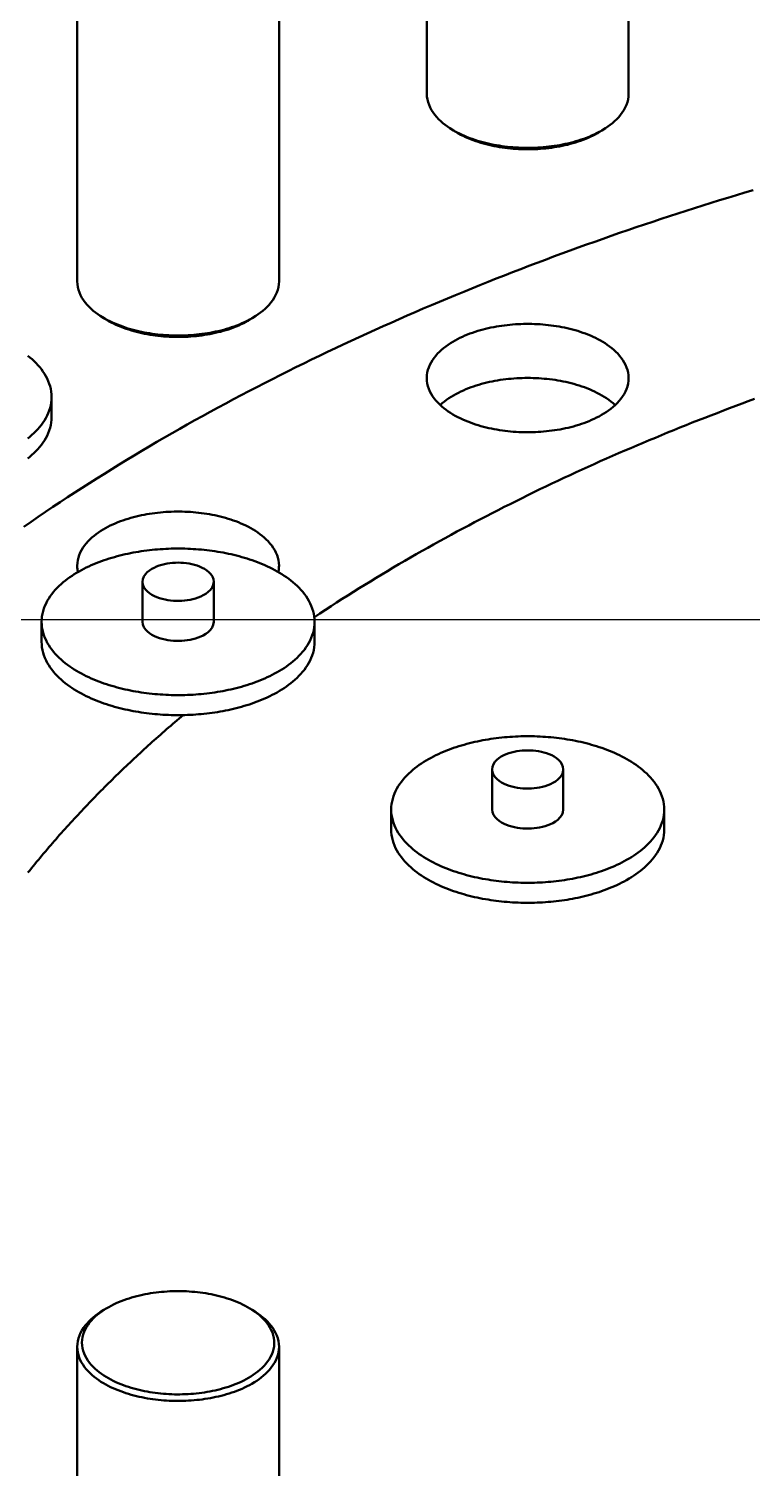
# Model space of a CAD drawing. Header units: millimetres. Extents: x 0 to 841, y 0 to 594.
# Drawn here: x 252.8 to 284.7, y 371.8 to 435.3 of the extents above; entities that cross this region are included whole.
import ezdxf

# ---------------------------------------------------------------- set-up
doc = ezdxf.new("R2010")
doc.units = ezdxf.units.MM
doc.layers.add('COTA', color=7, linetype='CONTINUOUS', lineweight=25)
doc.layers.add('VIS', color=7, linetype='CONTINUOUS', lineweight=50)

msp = doc.modelspace()

# ---------------------------------------------------------------- linework, layer by layer
at = {"layer": 'COTA'}
msp.add_line((323.043, 409.209), (228.697, 409.209), dxfattribs=at)
at = {"layer": 'VIS'}
for points in [[(270.352, 450.604), (270.352, 432.411)], [(279.249, 450.604), (279.249, 432.411)], [(254.936, 442.328), (254.936, 424.135)], [(263.834, 442.328), (263.834, 424.135)], [(270.352, 432.411), (270.358, 432.284), (270.376, 432.159), (270.407, 432.035), (270.449, 431.915), (270.5, 431.799), (270.561, 431.687), (270.629, 431.58), (270.705, 431.478), (270.787, 431.381), (270.874, 431.288), (270.966, 431.2), (271.061, 431.117), (271.161, 431.037), (271.263, 430.962), (271.369, 430.891)], [(278.232, 430.891), (278.338, 430.962), (278.44, 431.037), (278.54, 431.117), (278.635, 431.2), (278.727, 431.288), (278.814, 431.381), (278.896, 431.478), (278.972, 431.58), (279.04, 431.687), (279.101, 431.799), (279.152, 431.915), (279.194, 432.035), (279.225, 432.159), (279.243, 432.284), (279.249, 432.411)], [(271.369, 430.891), (271.472, 430.826), (271.578, 430.765), (271.685, 430.706), (271.794, 430.651), (271.904, 430.598), (272.016, 430.548), (272.128, 430.501), (272.242, 430.457), (272.357, 430.415), (272.472, 430.376), (272.589, 430.339), (272.706, 430.304), (272.824, 430.271), (272.942, 430.241), (273.061, 430.213), (273.18, 430.187), (273.3, 430.163), (273.42, 430.14), (273.54, 430.12), (273.661, 430.102), (273.782, 430.086), (273.903, 430.072), (274.025, 430.059), (274.147, 430.048), (274.268, 430.04), (274.39, 430.033), (274.512, 430.028), (274.634, 430.024), (274.757, 430.023), (274.879, 430.023), (275.001, 430.025), (275.123, 430.029), (275.245, 430.035), (275.367, 430.042), (275.489, 430.051), (275.61, 430.062), (275.732, 430.075), (275.853, 430.09), (275.974, 430.107), (276.095, 430.126), (276.215, 430.146), (276.335, 430.169), (276.455, 430.194), (276.574, 430.22), (276.692, 430.249), (276.811, 430.28), (276.928, 430.313), (277.045, 430.349), (277.161, 430.387), (277.277, 430.427), (277.391, 430.469), (277.505, 430.514), (277.617, 430.562), (277.728, 430.613), (277.838, 430.666), (277.946, 430.722)], [(271.53, 430.786), (271.369, 430.891)], [(271.452, 430.839), (271.465, 430.83), (271.478, 430.821), (271.491, 430.812), (271.504, 430.803), (271.517, 430.795), (271.53, 430.786)], [(271.53, 430.786), (271.632, 430.722), (271.737, 430.661), (271.843, 430.604), (271.951, 430.549), (272.06, 430.498), (272.17, 430.449), (272.282, 430.403), (272.395, 430.36), (272.508, 430.32), (272.623, 430.282), (272.738, 430.246), (272.854, 430.212), (272.971, 430.181), (273.088, 430.152), (273.206, 430.126), (273.324, 430.101), (273.442, 430.078), (273.561, 430.058), (273.681, 430.039), (273.8, 430.023), (273.92, 430.008), (274.04, 429.995), (274.16, 429.984), (274.281, 429.976), (274.401, 429.968), (274.522, 429.963), (274.642, 429.96), (274.763, 429.958), (274.884, 429.959), (275.004, 429.961), (275.125, 429.965), (275.246, 429.971), (275.366, 429.979), (275.486, 429.988), (275.606, 430), (275.726, 430.013), (275.846, 430.029), (275.966, 430.046), (276.085, 430.065), (276.203, 430.087), (276.322, 430.11), (276.44, 430.135), (276.557, 430.163), (276.674, 430.193), (276.791, 430.225), (276.906, 430.259), (277.021, 430.296), (277.136, 430.335), (277.249, 430.376), (277.361, 430.42), (277.473, 430.467), (277.583, 430.517), (277.691, 430.569), (277.798, 430.625)], [(277.798, 430.625), (277.845, 430.65), (277.891, 430.676), (277.936, 430.703), (277.982, 430.73), (278.026, 430.758), (278.071, 430.786)], [(277.946, 430.722), (277.995, 430.749), (278.043, 430.776), (278.091, 430.804), (278.139, 430.832), (278.186, 430.861), (278.232, 430.891)], [(278.071, 430.786), (278.232, 430.891)], [(278.071, 430.786), (278.084, 430.795), (278.097, 430.803), (278.11, 430.812), (278.123, 430.821), (278.136, 430.83), (278.149, 430.839)], [(284.742, 428.159), (284.372, 428.048), (284.001, 427.937), (283.632, 427.824), (283.262, 427.71), (282.893, 427.596), (282.524, 427.48), (282.155, 427.363), (281.787, 427.246), (281.419, 427.127), (281.052, 427.007), (280.684, 426.887), (280.317, 426.765), (279.951, 426.642), (279.584, 426.519), (279.218, 426.394), (278.853, 426.268), (278.487, 426.141), (278.123, 426.014), (277.758, 425.885), (277.394, 425.755), (277.03, 425.624), (276.667, 425.492), (276.304, 425.359), (275.941, 425.225), (275.579, 425.09), (275.217, 424.954), (274.856, 424.816), (274.495, 424.678), (274.134, 424.538), (273.774, 424.398), (273.414, 424.256), (273.055, 424.113), (272.696, 423.97), (272.338, 423.825), (271.98, 423.679), (271.622, 423.531), (271.265, 423.383), (270.908, 423.234), (270.552, 423.083), (270.197, 422.931), (269.842, 422.779), (269.487, 422.624), (269.133, 422.469), (268.779, 422.313), (268.426, 422.155), (268.074, 421.997), (267.722, 421.837), (267.37, 421.676), (267.019, 421.514), (266.669, 421.35), (266.319, 421.186), (265.97, 421.02), (265.621, 420.853), (265.273, 420.684), (264.926, 420.515), (264.579, 420.344), (264.232, 420.172), (263.887, 419.999), (263.542, 419.824), (263.197, 419.649), (262.854, 419.471), (262.511, 419.293), (262.168, 419.114), (261.827, 418.933), (261.486, 418.75), (261.145, 418.567), (260.806, 418.382), (260.467, 418.196), (260.129, 418.008), (259.791, 417.82), (259.455, 417.63), (259.119, 417.438), (258.784, 417.245), (258.45, 417.051), (258.116, 416.855), (257.783, 416.658), (257.452, 416.46), (257.121, 416.26), (256.79, 416.059), (256.461, 415.856), (256.133, 415.652), (255.805, 415.447), (255.479, 415.24), (255.153, 415.032), (254.828, 414.822), (254.504, 414.611), (254.182, 414.398), (253.86, 414.184), (253.539, 413.968), (253.219, 413.751), (252.9, 413.532), (252.582, 413.312)], [(254.936, 424.135), (254.943, 424.008), (254.961, 423.882), (254.992, 423.759), (255.033, 423.639), (255.085, 423.523), (255.146, 423.411), (255.214, 423.304), (255.29, 423.202), (255.372, 423.104), (255.459, 423.012), (255.55, 422.924), (255.646, 422.84), (255.746, 422.761), (255.848, 422.686), (255.953, 422.615)], [(262.817, 422.615), (262.922, 422.686), (263.025, 422.761), (263.124, 422.84), (263.22, 422.924), (263.312, 423.012), (263.399, 423.104), (263.481, 423.202), (263.556, 423.304), (263.625, 423.411), (263.686, 423.523), (263.737, 423.639), (263.779, 423.759), (263.809, 423.882), (263.828, 424.008), (263.834, 424.135)], [(255.953, 422.615), (256.057, 422.55), (256.162, 422.488), (256.27, 422.43), (256.378, 422.374), (256.489, 422.322), (256.6, 422.272), (256.713, 422.225), (256.827, 422.181), (256.941, 422.139), (257.057, 422.099), (257.173, 422.062), (257.291, 422.027), (257.408, 421.995), (257.527, 421.965), (257.645, 421.936), (257.765, 421.91), (257.884, 421.886), (258.005, 421.864), (258.125, 421.844), (258.246, 421.826), (258.367, 421.81), (258.488, 421.795), (258.61, 421.783), (258.731, 421.772), (258.853, 421.763), (258.975, 421.756), (259.097, 421.751), (259.219, 421.748), (259.341, 421.746), (259.463, 421.747), (259.586, 421.749), (259.708, 421.752), (259.83, 421.758), (259.952, 421.766), (260.073, 421.775), (260.195, 421.786), (260.316, 421.799), (260.438, 421.814), (260.559, 421.831), (260.679, 421.849), (260.8, 421.87), (260.92, 421.893), (261.039, 421.917), (261.158, 421.944), (261.277, 421.973), (261.395, 422.004), (261.513, 422.037), (261.63, 422.072), (261.746, 422.11), (261.861, 422.15), (261.976, 422.193), (262.089, 422.238), (262.202, 422.286), (262.313, 422.336), (262.423, 422.39), (262.531, 422.446)], [(256.115, 422.51), (255.953, 422.615)], [(256.037, 422.562), (256.05, 422.553), (256.063, 422.544), (256.076, 422.536), (256.089, 422.527), (256.102, 422.518), (256.115, 422.51)], [(256.115, 422.51), (256.217, 422.446), (256.322, 422.385), (256.428, 422.327), (256.535, 422.273), (256.645, 422.221), (256.755, 422.173), (256.867, 422.127), (256.979, 422.084), (257.093, 422.043), (257.208, 422.005), (257.323, 421.969), (257.439, 421.936), (257.555, 421.905), (257.673, 421.876), (257.79, 421.849), (257.909, 421.824), (258.027, 421.802), (258.146, 421.781), (258.265, 421.763), (258.385, 421.746), (258.505, 421.732), (258.625, 421.719), (258.745, 421.708), (258.865, 421.699), (258.986, 421.692), (259.106, 421.687), (259.227, 421.684), (259.348, 421.682), (259.468, 421.682), (259.589, 421.685), (259.71, 421.689), (259.83, 421.695), (259.951, 421.702), (260.071, 421.712), (260.191, 421.723), (260.311, 421.737), (260.431, 421.752), (260.55, 421.77), (260.669, 421.789), (260.788, 421.81), (260.907, 421.834), (261.025, 421.859), (261.142, 421.887), (261.259, 421.916), (261.375, 421.948), (261.491, 421.983), (261.606, 422.019), (261.72, 422.058), (261.834, 422.1), (261.946, 422.144), (262.057, 422.191), (262.167, 422.241), (262.276, 422.293), (262.383, 422.349)], [(262.383, 422.349), (262.429, 422.374), (262.475, 422.4), (262.521, 422.426), (262.566, 422.453), (262.611, 422.481), (262.656, 422.51)], [(262.531, 422.446), (262.58, 422.472), (262.628, 422.499), (262.676, 422.527), (262.723, 422.556), (262.77, 422.585), (262.817, 422.615)], [(262.656, 422.51), (262.817, 422.615)], [(262.656, 422.51), (262.669, 422.518), (262.682, 422.527), (262.695, 422.536), (262.708, 422.544), (262.721, 422.553), (262.734, 422.562)], [(270.352, 419.87), (270.357, 419.991), (270.374, 420.111), (270.402, 420.228), (270.439, 420.343), (270.486, 420.454), (270.542, 420.561), (270.604, 420.664), (270.674, 420.763), (270.749, 420.857), (270.829, 420.947), (270.914, 421.033), (271.003, 421.115), (271.095, 421.193), (271.191, 421.267), (271.289, 421.337), (271.389, 421.404), (271.492, 421.467), (271.597, 421.528), (271.703, 421.585), (271.811, 421.639), (271.92, 421.691), (272.03, 421.74), (272.142, 421.786), (272.254, 421.829), (272.368, 421.87), (272.482, 421.909), (272.597, 421.946), (272.713, 421.98), (272.83, 422.012), (272.946, 422.042), (273.064, 422.07), (273.182, 422.095), (273.3, 422.119), (273.419, 422.141), (273.538, 422.161), (273.657, 422.179), (273.777, 422.195), (273.897, 422.209), (274.017, 422.222), (274.137, 422.232), (274.258, 422.241), (274.378, 422.248), (274.499, 422.254), (274.619, 422.257), (274.74, 422.259), (274.861, 422.259), (274.982, 422.257), (275.102, 422.254), (275.223, 422.248), (275.343, 422.241), (275.464, 422.232), (275.584, 422.222), (275.704, 422.209), (275.824, 422.195), (275.944, 422.179), (276.063, 422.161), (276.182, 422.141), (276.301, 422.119), (276.419, 422.095), (276.537, 422.07), (276.655, 422.042), (276.771, 422.012), (276.888, 421.98), (277.004, 421.946), (277.119, 421.909), (277.233, 421.87), (277.347, 421.829), (277.459, 421.786), (277.571, 421.74), (277.681, 421.691), (277.79, 421.639), (277.898, 421.585), (278.004, 421.528), (278.109, 421.467), (278.212, 421.404), (278.312, 421.337), (278.41, 421.267), (278.506, 421.193), (278.598, 421.115), (278.687, 421.033), (278.772, 420.947), (278.852, 420.857), (278.927, 420.763), (278.997, 420.664), (279.059, 420.561), (279.115, 420.454), (279.162, 420.343), (279.199, 420.228), (279.227, 420.111), (279.244, 419.991), (279.249, 419.87)], [(253.806, 419.03), (253.802, 419.151), (253.789, 419.271), (253.768, 419.39), (253.74, 419.507), (253.704, 419.622), (253.661, 419.735), (253.611, 419.845), (253.555, 419.953), (253.494, 420.057), (253.427, 420.158), (253.356, 420.255), (253.281, 420.35), (253.202, 420.441), (253.119, 420.529), (253.033, 420.614), (252.944, 420.696), (252.853, 420.775), (252.759, 420.851)], [(277.946, 418.181), (277.839, 418.125), (277.729, 418.072), (277.619, 418.022), (277.507, 417.975), (277.394, 417.93), (277.28, 417.887), (277.166, 417.847), (277.05, 417.81), (276.934, 417.774), (276.817, 417.741), (276.699, 417.71), (276.581, 417.682), (276.463, 417.655), (276.344, 417.63), (276.225, 417.607), (276.105, 417.587), (275.985, 417.568), (275.865, 417.551), (275.744, 417.536), (275.623, 417.523), (275.502, 417.512), (275.381, 417.502), (275.26, 417.495), (275.139, 417.489), (275.017, 417.485), (274.896, 417.482), (274.774, 417.482), (274.653, 417.483), (274.531, 417.486), (274.41, 417.491), (274.289, 417.498), (274.167, 417.506), (274.046, 417.516), (273.926, 417.528), (273.805, 417.542), (273.684, 417.558), (273.564, 417.576), (273.444, 417.595), (273.325, 417.617), (273.206, 417.641), (273.087, 417.666), (272.969, 417.694), (272.851, 417.723), (272.734, 417.755), (272.617, 417.789), (272.501, 417.826), (272.386, 417.864), (272.271, 417.905), (272.158, 417.949), (272.046, 417.995), (271.934, 418.044), (271.824, 418.095), (271.716, 418.149), (271.609, 418.207), (271.503, 418.267), (271.4, 418.33), (271.298, 418.397), (271.199, 418.468), (271.103, 418.542), (271.01, 418.62), (270.92, 418.702), (270.835, 418.788), (270.753, 418.878), (270.677, 418.973), (270.607, 419.072), (270.544, 419.176), (270.488, 419.284), (270.44, 419.395), (270.402, 419.511), (270.374, 419.629), (270.357, 419.749), (270.352, 419.87)], [(270.945, 418.678), (271.036, 418.759), (271.13, 418.836), (271.227, 418.909), (271.326, 418.978), (271.428, 419.044), (271.532, 419.106), (271.637, 419.166), (271.745, 419.222), (271.853, 419.275), (271.964, 419.326), (272.075, 419.374), (272.187, 419.419), (272.301, 419.462), (272.415, 419.502), (272.53, 419.54), (272.646, 419.576), (272.763, 419.609), (272.88, 419.641), (272.998, 419.67), (273.116, 419.697), (273.234, 419.722), (273.353, 419.745), (273.473, 419.766), (273.593, 419.785), (273.713, 419.802), (273.833, 419.817), (273.953, 419.831), (274.074, 419.843), (274.195, 419.852), (274.316, 419.86), (274.437, 419.867), (274.558, 419.871), (274.679, 419.874), (274.8, 419.875), (274.922, 419.874), (275.043, 419.871), (275.164, 419.867), (275.285, 419.86), (275.406, 419.852), (275.527, 419.843), (275.648, 419.831), (275.768, 419.817), (275.888, 419.802), (276.008, 419.785), (276.128, 419.766), (276.248, 419.745), (276.367, 419.722), (276.485, 419.697), (276.603, 419.67), (276.721, 419.641), (276.838, 419.609), (276.955, 419.576), (277.071, 419.54), (277.186, 419.502), (277.3, 419.462), (277.414, 419.419), (277.526, 419.374), (277.637, 419.326), (277.748, 419.275), (277.856, 419.222), (277.964, 419.166), (278.069, 419.106), (278.173, 419.044), (278.275, 418.978), (278.374, 418.909), (278.471, 418.836), (278.565, 418.759), (278.656, 418.678)], [(279.249, 419.87), (279.243, 419.746), (279.226, 419.623), (279.196, 419.502), (279.156, 419.385), (279.107, 419.271), (279.049, 419.161), (278.982, 419.055), (278.909, 418.955), (278.831, 418.859), (278.746, 418.767), (278.657, 418.68), (278.565, 418.597), (278.468, 418.518), (278.369, 418.444), (278.267, 418.373), (278.162, 418.306), (278.055, 418.242), (277.946, 418.181)], [(252.754, 417.205), (252.848, 417.281), (252.94, 417.36), (253.029, 417.442), (253.116, 417.527), (253.199, 417.615), (253.278, 417.707), (253.354, 417.801), (253.426, 417.899), (253.492, 418), (253.554, 418.105), (253.61, 418.212), (253.66, 418.322), (253.703, 418.436), (253.74, 418.551), (253.768, 418.669), (253.789, 418.788), (253.802, 418.909), (253.806, 419.03)], [(253.806, 419.03), (253.806, 418.147)], [(284.803, 418.947), (284.527, 418.846), (284.252, 418.744), (283.977, 418.641), (283.702, 418.538), (283.428, 418.434), (283.154, 418.329), (282.88, 418.224), (282.607, 418.118), (282.333, 418.011), (282.06, 417.903), (281.788, 417.795), (281.515, 417.685), (281.243, 417.575), (280.972, 417.465), (280.7, 417.353), (280.429, 417.241), (280.158, 417.128), (279.888, 417.015), (279.617, 416.9), (279.347, 416.785), (279.078, 416.669), (278.809, 416.553), (278.54, 416.435), (278.271, 416.317), (278.003, 416.198), (277.735, 416.078), (277.468, 415.957), (277.201, 415.836), (276.934, 415.714), (276.667, 415.591), (276.401, 415.467), (276.136, 415.342), (275.87, 415.217), (275.606, 415.091), (275.341, 414.964), (275.077, 414.836), (274.813, 414.707), (274.55, 414.577), (274.287, 414.447), (274.025, 414.316), (273.763, 414.184), (273.501, 414.051), (273.24, 413.917), (272.979, 413.783), (272.719, 413.647), (272.459, 413.511), (272.199, 413.374), (271.94, 413.236), (271.682, 413.097), (271.424, 412.957), (271.166, 412.816), (270.909, 412.675), (270.653, 412.532), (270.397, 412.389), (270.141, 412.245), (269.886, 412.1), (269.632, 411.954), (269.378, 411.807), (269.124, 411.659), (268.871, 411.51), (268.619, 411.36), (268.367, 411.21), (268.116, 411.058), (267.865, 410.905), (267.615, 410.752), (267.366, 410.598), (267.117, 410.442), (266.869, 410.286), (266.621, 410.128), (266.374, 409.97), (266.127, 409.811), (265.882, 409.651), (265.636, 409.489), (265.392, 409.327)], [(284.803, 418.947), (284.527, 418.846), (284.252, 418.744), (283.977, 418.641), (283.702, 418.538), (283.428, 418.434), (283.154, 418.329), (282.88, 418.224), (282.607, 418.118), (282.333, 418.011), (282.06, 417.903), (281.788, 417.795), (281.515, 417.685), (281.243, 417.575), (280.972, 417.465), (280.7, 417.353), (280.429, 417.241), (280.158, 417.128), (279.888, 417.015), (279.617, 416.9), (279.347, 416.785), (279.078, 416.669), (278.809, 416.553), (278.54, 416.435), (278.271, 416.317), (278.003, 416.198), (277.735, 416.078), (277.468, 415.957), (277.201, 415.836), (276.934, 415.714), (276.667, 415.591), (276.401, 415.467), (276.136, 415.342), (275.87, 415.217), (275.606, 415.091), (275.341, 414.964), (275.077, 414.836), (274.813, 414.707), (274.55, 414.577), (274.287, 414.447), (274.025, 414.316), (273.763, 414.184), (273.501, 414.051), (273.24, 413.917), (272.979, 413.783), (272.719, 413.647), (272.459, 413.511), (272.199, 413.374), (271.94, 413.236), (271.682, 413.097), (271.424, 412.957), (271.166, 412.816), (270.909, 412.675), (270.653, 412.532), (270.397, 412.389), (270.141, 412.245), (269.886, 412.1), (269.632, 411.954), (269.378, 411.807), (269.124, 411.659), (268.871, 411.51), (268.619, 411.36), (268.367, 411.21), (268.116, 411.058), (267.865, 410.905), (267.615, 410.752), (267.366, 410.598), (267.117, 410.442), (266.869, 410.286), (266.621, 410.128), (266.374, 409.97), (266.127, 409.811), (265.882, 409.651), (265.636, 409.489), (265.392, 409.327)], [(252.754, 416.322), (252.848, 416.398), (252.94, 416.477), (253.029, 416.559), (253.116, 416.644), (253.199, 416.732), (253.278, 416.824), (253.354, 416.918), (253.426, 417.016), (253.492, 417.117), (253.554, 417.221), (253.61, 417.329), (253.66, 417.439), (253.703, 417.552), (253.74, 417.668), (253.768, 417.786), (253.789, 417.905), (253.802, 418.026), (253.806, 418.147)], [(254.936, 411.594), (254.942, 411.715), (254.959, 411.834), (254.986, 411.952), (255.024, 412.066), (255.071, 412.177), (255.126, 412.285), (255.189, 412.388), (255.258, 412.487), (255.334, 412.581), (255.414, 412.671), (255.499, 412.757), (255.588, 412.839), (255.68, 412.916), (255.775, 412.99), (255.874, 413.061), (255.974, 413.128), (256.077, 413.191), (256.181, 413.251), (256.288, 413.309), (256.395, 413.363), (256.505, 413.414), (256.615, 413.463), (256.727, 413.509), (256.839, 413.553), (256.953, 413.594), (257.067, 413.633), (257.182, 413.669), (257.298, 413.703), (257.414, 413.736), (257.531, 413.765), (257.649, 413.793), (257.767, 413.819), (257.885, 413.843), (258.004, 413.865), (258.123, 413.885), (258.242, 413.903), (258.362, 413.919), (258.482, 413.933), (258.602, 413.945), (258.722, 413.956), (258.842, 413.965), (258.963, 413.972), (259.083, 413.977), (259.204, 413.981), (259.325, 413.983), (259.446, 413.983), (259.566, 413.981), (259.687, 413.977), (259.808, 413.972), (259.928, 413.965), (260.048, 413.956), (260.169, 413.945), (260.289, 413.933), (260.409, 413.919), (260.528, 413.903), (260.648, 413.885), (260.767, 413.865), (260.886, 413.843), (261.004, 413.819), (261.122, 413.793), (261.239, 413.765), (261.356, 413.736), (261.473, 413.703), (261.588, 413.669), (261.703, 413.633), (261.818, 413.594), (261.931, 413.553), (262.044, 413.509), (262.155, 413.463), (262.266, 413.414), (262.375, 413.363), (262.483, 413.309), (262.589, 413.251), (262.694, 413.191), (262.796, 413.128), (262.897, 413.061), (262.995, 412.99), (263.09, 412.916), (263.183, 412.839), (263.272, 412.757), (263.356, 412.671), (263.437, 412.581), (263.512, 412.487), (263.581, 412.388), (263.644, 412.285), (263.7, 412.177), (263.746, 412.066), (263.784, 411.952), (263.812, 411.834), (263.829, 411.715), (263.834, 411.594)], [(265.404, 409.119), (265.4, 409.24), (265.388, 409.36), (265.367, 409.479), (265.338, 409.597), (265.302, 409.712), (265.259, 409.825), (265.21, 409.935), (265.154, 410.042), (265.092, 410.146), (265.026, 410.247), (264.955, 410.345), (264.88, 410.439), (264.8, 410.53), (264.718, 410.618), (264.632, 410.703), (264.543, 410.785), (264.451, 410.864), (264.358, 410.94), (264.262, 411.014), (264.164, 411.085), (264.064, 411.153), (263.962, 411.218), (263.859, 411.281), (263.755, 411.342), (263.649, 411.4), (263.542, 411.457), (263.434, 411.511), (263.325, 411.563), (263.215, 411.613), (263.104, 411.66), (262.992, 411.706), (262.88, 411.751), (262.766, 411.793), (262.653, 411.833), (262.538, 411.872), (262.423, 411.909), (262.308, 411.945), (262.191, 411.978), (262.075, 412.01), (261.958, 412.041), (261.841, 412.07), (261.723, 412.097), (261.605, 412.123), (261.487, 412.148), (261.368, 412.171), (261.249, 412.192), (261.13, 412.212), (261.011, 412.231), (260.891, 412.248), (260.771, 412.264), (260.651, 412.279), (260.531, 412.292), (260.411, 412.304), (260.291, 412.314), (260.17, 412.323), (260.049, 412.331), (259.929, 412.338), (259.808, 412.343), (259.687, 412.347), (259.566, 412.349), (259.446, 412.351), (259.325, 412.351), (259.204, 412.349), (259.083, 412.347), (258.962, 412.343), (258.842, 412.338), (258.721, 412.331), (258.6, 412.323), (258.48, 412.314), (258.36, 412.304), (258.239, 412.292), (258.119, 412.279), (257.999, 412.264), (257.879, 412.248), (257.76, 412.231), (257.64, 412.212), (257.521, 412.192), (257.402, 412.171), (257.284, 412.148), (257.165, 412.123), (257.047, 412.097), (256.93, 412.07), (256.812, 412.041), (256.695, 412.01), (256.579, 411.978), (256.463, 411.945), (256.347, 411.909), (256.232, 411.872), (256.118, 411.833), (256.004, 411.793), (255.891, 411.751), (255.778, 411.706), (255.667, 411.66), (255.556, 411.613), (255.446, 411.563), (255.337, 411.511), (255.229, 411.457), (255.122, 411.4), (255.016, 411.342), (254.911, 411.281), (254.808, 411.218), (254.707, 411.153), (254.607, 411.085), (254.509, 411.014), (254.413, 410.94), (254.319, 410.864), (254.228, 410.785), (254.139, 410.703), (254.053, 410.618), (253.97, 410.53), (253.891, 410.439), (253.816, 410.345), (253.744, 410.247), (253.678, 410.146), (253.617, 410.042), (253.561, 409.935), (253.511, 409.825), (253.468, 409.712), (253.432, 409.597), (253.403, 409.479), (253.383, 409.36), (253.37, 409.24), (253.366, 409.119)], [(254.967, 411.314), (254.958, 411.36), (254.95, 411.407), (254.944, 411.453), (254.94, 411.5), (254.937, 411.547), (254.936, 411.594)], [(260.955, 410.886), (260.94, 411.005), (260.895, 411.118), (260.828, 411.218), (260.745, 411.307), (260.652, 411.384), (260.551, 411.451), (260.444, 411.508), (260.333, 411.558), (260.22, 411.6), (260.104, 411.635), (259.986, 411.664), (259.868, 411.688), (259.748, 411.706), (259.627, 411.719), (259.506, 411.726), (259.385, 411.729), (259.264, 411.726), (259.143, 411.719), (259.023, 411.706), (258.903, 411.688), (258.784, 411.664), (258.666, 411.635), (258.551, 411.6), (258.437, 411.558), (258.326, 411.508), (258.22, 411.451), (258.119, 411.384), (258.025, 411.307), (257.943, 411.218), (257.876, 411.118), (257.831, 411.005), (257.815, 410.886)], [(263.834, 411.594), (263.833, 411.547), (263.831, 411.5), (263.826, 411.453), (263.82, 411.407), (263.813, 411.36), (263.804, 411.314)], [(257.815, 410.886), (257.832, 410.764), (257.878, 410.649), (257.947, 410.547), (258.032, 410.458), (258.128, 410.38), (258.232, 410.313), (258.341, 410.256), (258.454, 410.207), (258.57, 410.165), (258.689, 410.13), (258.809, 410.101), (258.93, 410.079), (259.053, 410.062), (259.176, 410.05), (259.299, 410.044), (259.422, 410.043), (259.546, 410.047), (259.669, 410.056), (259.791, 410.071), (259.913, 410.092), (260.034, 410.118), (260.153, 410.15), (260.27, 410.189), (260.385, 410.235), (260.496, 410.289)], [(257.815, 410.886), (257.815, 409.119)], [(260.496, 410.289), (260.609, 410.357), (260.714, 410.436), (260.808, 410.528), (260.885, 410.635), (260.937, 410.756), (260.955, 410.886)], [(260.955, 410.886), (260.955, 409.119)], [(253.366, 409.119), (253.37, 408.999), (253.383, 408.879), (253.403, 408.76), (253.432, 408.642), (253.468, 408.527), (253.511, 408.414), (253.561, 408.304), (253.616, 408.197), (253.678, 408.093), (253.744, 407.992), (253.815, 407.895), (253.89, 407.8), (253.969, 407.709), (254.052, 407.621), (254.138, 407.536), (254.227, 407.454), (254.318, 407.375), (254.412, 407.299), (254.508, 407.226), (254.606, 407.155), (254.705, 407.087), (254.807, 407.021), (254.91, 406.958), (255.014, 406.898), (255.12, 406.839), (255.227, 406.783), (255.335, 406.729), (255.444, 406.677), (255.553, 406.627), (255.664, 406.579), (255.776, 406.533), (255.888, 406.489), (256.001, 406.447), (256.115, 406.406), (256.23, 406.367), (256.344, 406.33), (256.46, 406.295), (256.576, 406.261), (256.692, 406.229), (256.809, 406.198), (256.926, 406.17), (257.044, 406.142), (257.162, 406.116), (257.28, 406.092), (257.399, 406.069), (257.517, 406.047), (257.636, 406.027), (257.756, 406.008), (257.875, 405.991), (257.995, 405.975), (258.115, 405.96), (258.235, 405.947), (258.355, 405.935), (258.475, 405.925), (258.596, 405.915), (258.716, 405.908), (258.837, 405.901), (258.957, 405.896), (259.078, 405.892), (259.199, 405.889), (259.32, 405.888), (259.44, 405.888), (259.561, 405.889), (259.682, 405.891), (259.802, 405.895), (259.923, 405.9), (260.044, 405.907), (260.164, 405.915), (260.285, 405.924), (260.405, 405.934), (260.525, 405.946), (260.645, 405.959), (260.765, 405.974), (260.885, 405.989), (261.004, 406.007), (261.124, 406.025), (261.243, 406.045), (261.361, 406.067), (261.48, 406.09), (261.598, 406.114), (261.716, 406.14), (261.834, 406.167), (261.951, 406.196), (262.068, 406.226), (262.184, 406.258), (262.3, 406.292), (262.416, 406.327), (262.531, 406.364), (262.645, 406.403), (262.759, 406.443), (262.872, 406.485), (262.985, 406.529), (263.096, 406.575), (263.207, 406.623), (263.317, 406.672), (263.426, 406.724), (263.535, 406.778), (263.641, 406.834)], [(253.366, 409.119), (253.366, 408.236)], [(257.815, 409.119), (257.832, 408.997), (257.878, 408.883), (257.947, 408.781), (258.032, 408.692), (258.128, 408.614), (258.232, 408.547), (258.341, 408.49), (258.454, 408.44), (258.57, 408.399), (258.689, 408.364), (258.809, 408.335), (258.93, 408.312), (259.053, 408.295), (259.176, 408.284), (259.299, 408.277), (259.422, 408.276), (259.546, 408.281), (259.669, 408.29), (259.791, 408.305), (259.913, 408.325), (260.034, 408.351), (260.153, 408.384), (260.27, 408.423), (260.385, 408.469), (260.496, 408.523)], [(260.496, 408.523), (260.609, 408.591), (260.714, 408.67), (260.808, 408.762), (260.885, 408.869), (260.937, 408.989), (260.955, 409.119)], [(263.641, 406.834), (263.748, 406.893), (263.852, 406.953), (263.956, 407.016), (264.058, 407.082), (264.158, 407.15), (264.256, 407.221), (264.353, 407.294), (264.447, 407.37), (264.539, 407.45), (264.628, 407.532), (264.714, 407.617), (264.797, 407.705), (264.877, 407.796), (264.953, 407.891), (265.024, 407.989), (265.091, 408.09), (265.153, 408.194), (265.209, 408.301), (265.258, 408.412), (265.302, 408.525), (265.338, 408.641), (265.367, 408.758), (265.388, 408.878), (265.4, 408.998), (265.404, 409.119)], [(265.404, 409.119), (265.404, 408.236)], [(253.366, 408.236), (253.37, 408.115), (253.383, 407.995), (253.403, 407.876), (253.432, 407.759), (253.468, 407.644), (253.511, 407.531), (253.561, 407.421), (253.616, 407.314), (253.678, 407.21), (253.744, 407.109), (253.815, 407.011), (253.89, 406.917), (253.969, 406.826), (254.052, 406.738), (254.138, 406.653), (254.227, 406.571), (254.318, 406.492), (254.412, 406.416), (254.508, 406.342), (254.606, 406.272), (254.705, 406.204), (254.807, 406.138), (254.91, 406.075), (255.014, 406.014), (255.12, 405.956), (255.227, 405.9), (255.335, 405.846), (255.444, 405.794), (255.553, 405.744), (255.664, 405.696), (255.776, 405.65), (255.888, 405.606), (256.001, 405.563), (256.115, 405.523), (256.23, 405.484), (256.344, 405.447), (256.46, 405.412), (256.576, 405.378), (256.692, 405.346), (256.809, 405.315), (256.926, 405.286), (257.044, 405.259), (257.162, 405.233), (257.28, 405.208), (257.399, 405.185), (257.517, 405.164), (257.636, 405.144), (257.756, 405.125), (257.875, 405.108), (257.995, 405.092), (258.115, 405.077), (258.235, 405.064), (258.355, 405.052), (258.475, 405.042), (258.596, 405.032), (258.716, 405.024), (258.837, 405.018), (258.957, 405.013), (259.078, 405.009), (259.199, 405.006), (259.32, 405.005), (259.44, 405.005), (259.561, 405.006), (259.682, 405.008), (259.802, 405.012), (259.923, 405.017), (260.044, 405.024), (260.164, 405.032), (260.285, 405.041), (260.405, 405.051), (260.525, 405.063), (260.645, 405.076), (260.765, 405.09), (260.885, 405.106), (261.004, 405.123), (261.124, 405.142), (261.243, 405.162), (261.361, 405.184), (261.48, 405.206), (261.598, 405.231), (261.716, 405.257), (261.834, 405.284), (261.951, 405.313), (262.068, 405.343), (262.184, 405.375), (262.3, 405.409), (262.416, 405.444), (262.531, 405.481), (262.645, 405.519), (262.759, 405.56), (262.872, 405.602), (262.985, 405.646), (263.096, 405.692), (263.207, 405.74), (263.317, 405.789), (263.426, 405.841), (263.535, 405.895), (263.641, 405.951)], [(263.641, 405.951), (263.748, 406.009), (263.852, 406.07), (263.956, 406.133), (264.058, 406.199), (264.158, 406.267), (264.256, 406.338), (264.353, 406.411), (264.447, 406.487), (264.539, 406.566), (264.628, 406.648), (264.714, 406.733), (264.797, 406.822), (264.877, 406.913), (264.953, 407.008), (265.024, 407.106), (265.091, 407.207), (265.153, 407.311), (265.209, 407.418), (265.258, 407.529), (265.302, 407.642), (265.338, 407.757), (265.367, 407.875), (265.388, 407.995), (265.4, 408.115), (265.404, 408.236)], [(259.61, 405.007), (259.517, 404.929), (259.425, 404.851), (259.334, 404.773), (259.242, 404.695), (259.15, 404.616), (259.059, 404.537), (258.968, 404.459), (258.877, 404.379), (258.786, 404.3), (258.695, 404.221), (258.605, 404.141), (258.514, 404.061), (258.424, 403.981), (258.334, 403.901), (258.244, 403.82), (258.155, 403.74), (258.065, 403.659), (257.976, 403.578), (257.887, 403.497), (257.798, 403.415), (257.709, 403.334), (257.62, 403.252), (257.532, 403.17), (257.444, 403.088), (257.356, 403.005), (257.268, 402.923), (257.18, 402.84), (257.093, 402.757), (257.006, 402.674), (256.919, 402.59), (256.832, 402.506), (256.745, 402.423), (256.659, 402.339), (256.572, 402.254), (256.486, 402.17), (256.4, 402.085), (256.315, 402), (256.229, 401.915), (256.144, 401.83), (256.059, 401.745), (255.974, 401.659), (255.889, 401.573), (255.805, 401.487), (255.721, 401.401), (255.637, 401.314), (255.553, 401.228), (255.469, 401.141), (255.386, 401.054), (255.303, 400.966), (255.22, 400.879), (255.137, 400.791), (255.054, 400.703), (254.972, 400.615), (254.89, 400.527), (254.808, 400.438), (254.727, 400.349), (254.645, 400.26), (254.564, 400.171), (254.483, 400.082), (254.403, 399.992), (254.322, 399.902), (254.242, 399.812), (254.162, 399.722), (254.082, 399.631), (254.003, 399.541), (253.924, 399.45), (253.845, 399.359), (253.766, 399.267), (253.687, 399.176), (253.609, 399.084), (253.531, 398.992), (253.453, 398.9), (253.376, 398.808), (253.299, 398.715), (253.222, 398.622), (253.145, 398.529), (253.068, 398.436), (252.992, 398.342), (252.916, 398.249), (252.841, 398.155), (252.765, 398.061)], [(259.61, 405.007), (259.517, 404.929), (259.425, 404.851), (259.334, 404.773), (259.242, 404.695), (259.15, 404.616), (259.059, 404.537), (258.968, 404.459), (258.877, 404.379), (258.786, 404.3), (258.695, 404.221), (258.605, 404.141), (258.514, 404.061), (258.424, 403.981), (258.334, 403.901), (258.244, 403.82), (258.155, 403.74), (258.065, 403.659), (257.976, 403.578), (257.887, 403.497), (257.798, 403.415), (257.709, 403.334), (257.62, 403.252), (257.532, 403.17), (257.444, 403.088), (257.356, 403.005), (257.268, 402.923), (257.18, 402.84), (257.093, 402.757), (257.006, 402.674), (256.919, 402.59), (256.832, 402.506), (256.745, 402.423), (256.659, 402.339), (256.572, 402.254), (256.486, 402.17), (256.4, 402.085), (256.315, 402), (256.229, 401.915), (256.144, 401.83), (256.059, 401.745), (255.974, 401.659), (255.889, 401.573), (255.805, 401.487), (255.721, 401.401), (255.637, 401.314), (255.553, 401.228), (255.469, 401.141), (255.386, 401.054), (255.303, 400.966), (255.22, 400.879), (255.137, 400.791), (255.054, 400.703), (254.972, 400.615), (254.89, 400.527), (254.808, 400.438), (254.727, 400.349), (254.645, 400.26), (254.564, 400.171), (254.483, 400.082), (254.403, 399.992), (254.322, 399.902), (254.242, 399.812), (254.162, 399.722), (254.082, 399.631), (254.003, 399.541), (253.924, 399.45), (253.845, 399.359), (253.766, 399.267), (253.687, 399.176), (253.609, 399.084), (253.531, 398.992), (253.453, 398.9), (253.376, 398.808), (253.299, 398.715), (253.222, 398.622), (253.145, 398.529), (253.068, 398.436), (252.992, 398.342), (252.916, 398.249), (252.841, 398.155), (252.765, 398.061)], [(280.82, 400.843), (280.816, 400.964), (280.803, 401.084), (280.782, 401.203), (280.754, 401.32), (280.718, 401.435), (280.675, 401.548), (280.625, 401.658), (280.569, 401.766), (280.508, 401.87), (280.441, 401.971), (280.37, 402.068), (280.295, 402.163), (280.216, 402.254), (280.133, 402.342), (280.047, 402.427), (279.958, 402.509), (279.867, 402.588), (279.773, 402.664), (279.677, 402.737), (279.579, 402.808), (279.479, 402.876), (279.377, 402.942), (279.274, 403.005), (279.17, 403.066), (279.064, 403.124), (278.957, 403.18), (278.849, 403.234), (278.74, 403.286), (278.63, 403.336), (278.519, 403.384), (278.407, 403.43), (278.295, 403.474), (278.182, 403.517), (278.068, 403.557), (277.953, 403.596), (277.838, 403.633), (277.723, 403.668), (277.607, 403.702), (277.49, 403.734), (277.373, 403.764), (277.256, 403.793), (277.138, 403.821), (277.02, 403.847), (276.902, 403.871), (276.783, 403.894), (276.664, 403.916), (276.545, 403.936), (276.426, 403.955), (276.306, 403.972), (276.186, 403.988), (276.067, 404.002), (275.946, 404.015), (275.826, 404.027), (275.706, 404.038), (275.585, 404.047), (275.465, 404.055), (275.344, 404.061), (275.223, 404.067), (275.103, 404.07), (274.982, 404.073), (274.861, 404.074), (274.74, 404.074), (274.619, 404.073), (274.498, 404.07), (274.378, 404.067), (274.257, 404.061), (274.136, 404.055), (274.016, 404.047), (273.895, 404.038), (273.775, 404.027), (273.655, 404.015), (273.534, 404.002), (273.414, 403.988), (273.295, 403.972), (273.175, 403.955), (273.056, 403.936), (272.937, 403.916), (272.818, 403.894), (272.699, 403.871), (272.581, 403.847), (272.463, 403.821), (272.345, 403.793), (272.228, 403.764), (272.111, 403.734), (271.994, 403.702), (271.878, 403.668), (271.763, 403.633), (271.648, 403.596), (271.533, 403.557), (271.419, 403.517), (271.306, 403.474), (271.194, 403.43), (271.082, 403.384), (270.971, 403.336), (270.861, 403.286), (270.752, 403.234), (270.644, 403.18), (270.537, 403.124), (270.431, 403.066), (270.327, 403.005), (270.224, 402.942), (270.122, 402.876), (270.022, 402.808), (269.924, 402.737), (269.828, 402.664), (269.734, 402.588), (269.643, 402.509), (269.554, 402.427), (269.468, 402.342), (269.385, 402.254), (269.306, 402.163), (269.231, 402.068), (269.16, 401.971), (269.093, 401.87), (269.032, 401.766), (268.976, 401.658), (268.926, 401.548), (268.883, 401.435), (268.847, 401.32), (268.819, 401.203), (268.798, 401.084), (268.785, 400.964), (268.781, 400.843)], [(276.371, 402.609), (276.355, 402.729), (276.31, 402.841), (276.243, 402.942), (276.161, 403.031), (276.067, 403.108), (275.966, 403.174), (275.859, 403.232), (275.749, 403.281), (275.635, 403.323), (275.519, 403.359), (275.402, 403.388), (275.283, 403.411), (275.163, 403.429), (275.043, 403.442), (274.922, 403.45), (274.8, 403.452), (274.679, 403.45), (274.558, 403.442), (274.438, 403.429), (274.318, 403.411), (274.199, 403.388), (274.082, 403.359), (273.966, 403.323), (273.852, 403.281), (273.742, 403.232), (273.635, 403.174), (273.534, 403.108), (273.44, 403.031), (273.358, 402.942), (273.291, 402.841), (273.246, 402.729), (273.23, 402.609)], [(273.23, 402.609), (273.247, 402.487), (273.293, 402.373), (273.362, 402.271), (273.447, 402.182), (273.543, 402.104), (273.647, 402.037), (273.756, 401.98), (273.869, 401.93), (273.986, 401.889), (274.104, 401.854), (274.224, 401.825), (274.346, 401.802), (274.468, 401.785), (274.591, 401.774), (274.714, 401.767), (274.838, 401.766), (274.961, 401.771), (275.084, 401.78), (275.207, 401.795), (275.328, 401.815), (275.449, 401.841), (275.568, 401.874), (275.685, 401.913), (275.8, 401.959), (275.911, 402.013)], [(273.23, 402.609), (273.23, 400.843)], [(275.911, 402.013), (276.024, 402.081), (276.129, 402.16), (276.223, 402.252), (276.3, 402.359), (276.352, 402.479), (276.371, 402.609)], [(276.371, 402.609), (276.371, 400.843)], [(268.781, 400.843), (268.785, 400.722), (268.798, 400.602), (268.819, 400.483), (268.847, 400.366), (268.883, 400.251), (268.926, 400.138), (268.976, 400.028), (269.032, 399.921), (269.093, 399.817), (269.159, 399.716), (269.23, 399.618), (269.306, 399.524), (269.385, 399.433), (269.467, 399.345), (269.553, 399.26), (269.642, 399.178), (269.733, 399.099), (269.827, 399.023), (269.923, 398.949), (270.021, 398.879), (270.121, 398.811), (270.222, 398.745), (270.325, 398.682), (270.429, 398.621), (270.535, 398.563), (270.642, 398.507), (270.75, 398.452), (270.859, 398.401), (270.969, 398.351), (271.08, 398.303), (271.191, 398.257), (271.304, 398.212), (271.417, 398.17), (271.53, 398.13), (271.645, 398.091), (271.76, 398.054), (271.875, 398.018), (271.991, 397.985), (272.108, 397.953), (272.224, 397.922), (272.342, 397.893), (272.459, 397.866), (272.577, 397.84), (272.695, 397.815), (272.814, 397.792), (272.933, 397.771), (273.052, 397.751), (273.171, 397.732), (273.291, 397.715), (273.41, 397.699), (273.53, 397.684), (273.65, 397.671), (273.77, 397.659), (273.891, 397.648), (274.011, 397.639), (274.131, 397.631), (274.252, 397.625), (274.373, 397.619), (274.493, 397.615), (274.614, 397.613), (274.735, 397.611), (274.856, 397.611), (274.976, 397.613), (275.097, 397.615), (275.218, 397.619), (275.338, 397.624), (275.459, 397.631), (275.579, 397.638), (275.7, 397.647), (275.82, 397.658), (275.94, 397.67), (276.06, 397.683), (276.18, 397.697), (276.3, 397.713), (276.419, 397.73), (276.539, 397.749), (276.658, 397.769), (276.777, 397.79), (276.895, 397.813), (277.014, 397.838), (277.132, 397.863), (277.249, 397.891), (277.366, 397.92), (277.483, 397.95), (277.6, 397.982), (277.716, 398.015), (277.831, 398.051), (277.946, 398.088), (278.061, 398.126), (278.174, 398.167), (278.288, 398.209), (278.4, 398.253), (278.512, 398.299), (278.623, 398.346), (278.733, 398.396), (278.842, 398.448), (278.95, 398.502), (279.057, 398.558)], [(268.781, 400.843), (268.781, 399.96)], [(273.23, 400.843), (273.247, 400.721), (273.293, 400.607), (273.362, 400.505), (273.447, 400.415), (273.543, 400.338), (273.647, 400.271), (273.756, 400.213), (273.869, 400.164), (273.986, 400.122), (274.104, 400.087), (274.224, 400.059), (274.346, 400.036), (274.468, 400.019), (274.591, 400.007), (274.714, 400.001), (274.838, 400), (274.961, 400.004), (275.084, 400.014), (275.207, 400.029), (275.328, 400.049), (275.449, 400.075), (275.568, 400.107), (275.685, 400.146), (275.8, 400.193), (275.911, 400.247)], [(275.911, 400.247), (276.024, 400.314), (276.129, 400.393), (276.223, 400.486), (276.3, 400.592), (276.352, 400.713), (276.371, 400.843)], [(279.057, 398.558), (279.163, 398.616), (279.268, 398.677), (279.371, 398.74), (279.473, 398.806), (279.573, 398.874), (279.672, 398.944), (279.768, 399.018), (279.862, 399.094), (279.954, 399.173), (280.043, 399.255), (280.13, 399.34), (280.213, 399.428), (280.292, 399.52), (280.368, 399.614), (280.439, 399.712), (280.506, 399.813), (280.568, 399.918), (280.624, 400.025), (280.674, 400.135), (280.717, 400.249), (280.753, 400.364), (280.782, 400.482), (280.803, 400.601), (280.815, 400.722), (280.82, 400.843)], [(280.82, 400.843), (280.82, 399.96)], [(268.781, 399.96), (268.785, 399.839), (268.798, 399.719), (268.819, 399.6), (268.847, 399.483), (268.883, 399.367), (268.926, 399.255), (268.976, 399.145), (269.032, 399.037), (269.093, 398.933), (269.159, 398.833), (269.23, 398.735), (269.306, 398.641), (269.385, 398.549), (269.467, 398.461), (269.553, 398.376), (269.642, 398.295), (269.733, 398.216), (269.827, 398.139), (269.923, 398.066), (270.021, 397.995), (270.121, 397.927), (270.222, 397.862), (270.325, 397.799), (270.429, 397.738), (270.535, 397.68), (270.642, 397.623), (270.75, 397.569), (270.859, 397.517), (270.969, 397.467), (271.08, 397.419), (271.191, 397.373), (271.304, 397.329), (271.417, 397.287), (271.53, 397.247), (271.645, 397.208), (271.76, 397.171), (271.875, 397.135), (271.991, 397.102), (272.108, 397.069), (272.224, 397.039), (272.342, 397.01), (272.459, 396.983), (272.577, 396.957), (272.695, 396.932), (272.814, 396.909), (272.933, 396.888), (273.052, 396.867), (273.171, 396.849), (273.291, 396.831), (273.41, 396.815), (273.53, 396.801), (273.65, 396.788), (273.77, 396.776), (273.891, 396.765), (274.011, 396.756), (274.131, 396.748), (274.252, 396.741), (274.373, 396.736), (274.493, 396.732), (274.614, 396.73), (274.735, 396.728), (274.856, 396.728), (274.976, 396.729), (275.097, 396.732), (275.218, 396.736), (275.338, 396.741), (275.459, 396.747), (275.579, 396.755), (275.7, 396.764), (275.82, 396.775), (275.94, 396.786), (276.06, 396.8), (276.18, 396.814), (276.3, 396.83), (276.419, 396.847), (276.539, 396.866), (276.658, 396.886), (276.777, 396.907), (276.895, 396.93), (277.014, 396.954), (277.132, 396.98), (277.249, 397.008), (277.366, 397.036), (277.483, 397.067), (277.6, 397.099), (277.716, 397.132), (277.831, 397.168), (277.946, 397.204), (278.061, 397.243), (278.174, 397.283), (278.288, 397.326), (278.4, 397.37), (278.512, 397.415), (278.623, 397.463), (278.733, 397.513), (278.842, 397.565), (278.95, 397.619), (279.057, 397.675)], [(279.057, 397.675), (279.163, 397.733), (279.268, 397.794), (279.371, 397.857), (279.473, 397.922), (279.573, 397.991), (279.672, 398.061), (279.768, 398.135), (279.862, 398.211), (279.954, 398.29), (280.043, 398.372), (280.13, 398.457), (280.213, 398.545), (280.292, 398.637), (280.368, 398.731), (280.439, 398.829), (280.506, 398.93), (280.568, 399.035), (280.624, 399.142), (280.674, 399.252), (280.717, 399.365), (280.753, 399.481), (280.782, 399.599), (280.803, 399.718), (280.815, 399.839), (280.82, 399.96)], [(262.656, 378.774), (262.552, 378.839), (262.447, 378.901), (262.339, 378.959), (262.23, 379.013), (262.12, 379.065), (262.008, 379.114), (261.895, 379.16), (261.781, 379.204), (261.666, 379.245), (261.55, 379.283), (261.433, 379.319), (261.316, 379.352), (261.198, 379.383), (261.08, 379.412), (260.96, 379.439), (260.841, 379.464), (260.721, 379.486), (260.601, 379.507), (260.48, 379.525), (260.359, 379.541), (260.238, 379.556), (260.116, 379.568), (259.995, 379.578), (259.873, 379.587), (259.751, 379.594), (259.629, 379.598), (259.507, 379.601), (259.385, 379.602), (259.263, 379.601), (259.141, 379.598), (259.019, 379.594), (258.897, 379.587), (258.776, 379.578), (258.654, 379.568), (258.533, 379.556), (258.411, 379.541), (258.291, 379.525), (258.17, 379.507), (258.05, 379.486), (257.93, 379.464), (257.81, 379.439), (257.691, 379.412), (257.572, 379.383), (257.454, 379.352), (257.337, 379.319), (257.22, 379.283), (257.105, 379.245), (256.99, 379.204), (256.875, 379.16), (256.762, 379.114), (256.651, 379.065), (256.54, 379.013), (256.431, 378.959), (256.324, 378.901), (256.218, 378.839), (256.115, 378.774)], [(255.953, 378.669), (255.848, 378.598), (255.746, 378.523), (255.646, 378.444), (255.55, 378.36), (255.459, 378.272), (255.372, 378.18), (255.29, 378.082), (255.214, 377.98), (255.146, 377.873), (255.085, 377.761), (255.033, 377.645), (254.992, 377.525), (254.961, 377.402), (254.943, 377.276), (254.936, 377.149)], [(256.115, 378.774), (256.015, 378.707), (255.917, 378.635), (255.823, 378.56), (255.732, 378.481), (255.644, 378.397), (255.562, 378.309), (255.484, 378.217), (255.412, 378.12), (255.346, 378.018), (255.289, 377.912), (255.239, 377.802), (255.199, 377.687), (255.17, 377.57), (255.152, 377.451), (255.146, 377.33), (255.151, 377.209), (255.168, 377.09), (255.197, 376.973), (255.236, 376.858), (255.285, 376.748), (255.342, 376.641), (255.407, 376.539), (255.478, 376.442), (255.556, 376.349), (255.638, 376.261), (255.725, 376.177), (255.816, 376.097), (255.91, 376.022), (256.008, 375.95), (256.108, 375.882), (256.21, 375.818), (256.314, 375.757), (256.42, 375.699), (256.528, 375.644), (256.637, 375.592), (256.748, 375.544), (256.86, 375.498), (256.973, 375.454), (257.086, 375.413), (257.201, 375.375), (257.316, 375.339), (257.432, 375.305), (257.549, 375.274), (257.666, 375.245), (257.784, 375.218), (257.903, 375.193), (258.021, 375.171), (258.14, 375.15), (258.26, 375.131), (258.379, 375.115), (258.499, 375.1), (258.62, 375.087), (258.74, 375.076), (258.86, 375.067), (258.981, 375.06), (259.102, 375.055), (259.223, 375.051), (259.343, 375.05), (259.464, 375.05), (259.585, 375.052), (259.706, 375.056), (259.827, 375.062), (259.947, 375.07), (260.068, 375.079), (260.188, 375.091), (260.308, 375.104), (260.428, 375.12), (260.548, 375.137), (260.667, 375.156), (260.786, 375.177), (260.905, 375.201), (261.023, 375.226), (261.14, 375.254), (261.258, 375.284), (261.374, 375.316), (261.49, 375.35), (261.605, 375.387), (261.719, 375.426), (261.833, 375.467), (261.945, 375.511), (262.057, 375.558), (262.167, 375.608), (262.276, 375.661), (262.383, 375.716)], [(256.115, 378.774), (255.953, 378.669)], [(256.037, 378.722), (256.023, 378.713), (256.009, 378.705), (255.995, 378.696), (255.981, 378.687), (255.967, 378.678), (255.953, 378.669)], [(262.383, 375.716), (262.491, 375.776), (262.597, 375.84), (262.7, 375.907), (262.802, 375.978), (262.9, 376.053), (262.995, 376.132), (263.086, 376.215), (263.173, 376.303), (263.254, 376.395), (263.33, 376.492), (263.4, 376.594), (263.462, 376.701), (263.516, 376.812), (263.56, 376.928), (263.593, 377.047), (263.615, 377.168), (263.624, 377.291), (263.622, 377.414), (263.607, 377.537), (263.58, 377.657), (263.542, 377.775), (263.493, 377.888), (263.436, 377.998), (263.371, 378.102), (263.298, 378.202), (263.219, 378.297), (263.135, 378.388), (263.046, 378.474), (262.954, 378.555), (262.857, 378.632), (262.758, 378.705), (262.656, 378.774)], [(262.656, 378.774), (262.817, 378.669)], [(262.817, 378.669), (262.803, 378.678), (262.789, 378.687), (262.776, 378.696), (262.762, 378.705), (262.748, 378.713), (262.734, 378.722)], [(263.834, 377.149), (263.828, 377.276), (263.809, 377.402), (263.779, 377.525), (263.737, 377.645), (263.686, 377.761), (263.625, 377.873), (263.556, 377.98), (263.481, 378.082), (263.399, 378.18), (263.312, 378.272), (263.22, 378.36), (263.124, 378.444), (263.025, 378.523), (262.922, 378.598), (262.817, 378.669)], [(254.936, 377.149), (254.942, 377.028), (254.959, 376.908), (254.987, 376.789), (255.025, 376.674), (255.073, 376.562), (255.129, 376.455), (255.192, 376.351), (255.262, 376.252), (255.338, 376.157), (255.419, 376.067), (255.505, 375.981), (255.595, 375.899), (255.688, 375.821), (255.784, 375.747), (255.883, 375.676), (255.984, 375.609), (256.088, 375.546), (256.193, 375.485), (256.3, 375.428), (256.409, 375.374), (256.519, 375.322), (256.63, 375.274), (256.743, 375.228), (256.856, 375.184), (256.971, 375.143), (257.086, 375.104), (257.202, 375.068), (257.318, 375.034), (257.436, 375.002), (257.553, 374.972), (257.672, 374.945), (257.79, 374.919), (257.91, 374.896), (258.029, 374.874), (258.149, 374.855), (258.269, 374.837), (258.39, 374.821), (258.51, 374.807), (258.631, 374.795), (258.752, 374.785), (258.873, 374.776), (258.995, 374.77), (259.116, 374.765), (259.238, 374.762), (259.359, 374.761), (259.48, 374.761), (259.602, 374.763), (259.723, 374.767), (259.845, 374.773), (259.966, 374.781), (260.087, 374.79), (260.208, 374.802), (260.329, 374.815), (260.449, 374.83), (260.57, 374.847), (260.69, 374.866), (260.809, 374.886), (260.929, 374.909), (261.048, 374.934), (261.166, 374.96), (261.284, 374.989), (261.402, 375.02), (261.519, 375.053), (261.635, 375.088), (261.75, 375.126), (261.865, 375.166), (261.979, 375.208), (262.092, 375.253), (262.203, 375.301), (262.314, 375.351), (262.423, 375.404), (262.531, 375.46)], [(254.936, 377.149), (254.936, 358.956)], [(262.531, 375.46), (262.64, 375.521), (262.747, 375.584), (262.851, 375.652), (262.954, 375.723), (263.053, 375.797), (263.149, 375.876), (263.242, 375.959), (263.331, 376.046), (263.415, 376.137), (263.494, 376.233), (263.567, 376.334), (263.633, 376.439), (263.692, 376.549), (263.741, 376.663), (263.781, 376.781), (263.81, 376.902), (263.828, 377.025), (263.834, 377.149)], [(263.834, 377.149), (263.834, 358.956)]]:
    msp.add_lwpolyline(points, dxfattribs=at)

doc.saveas('drawing.dxf')
